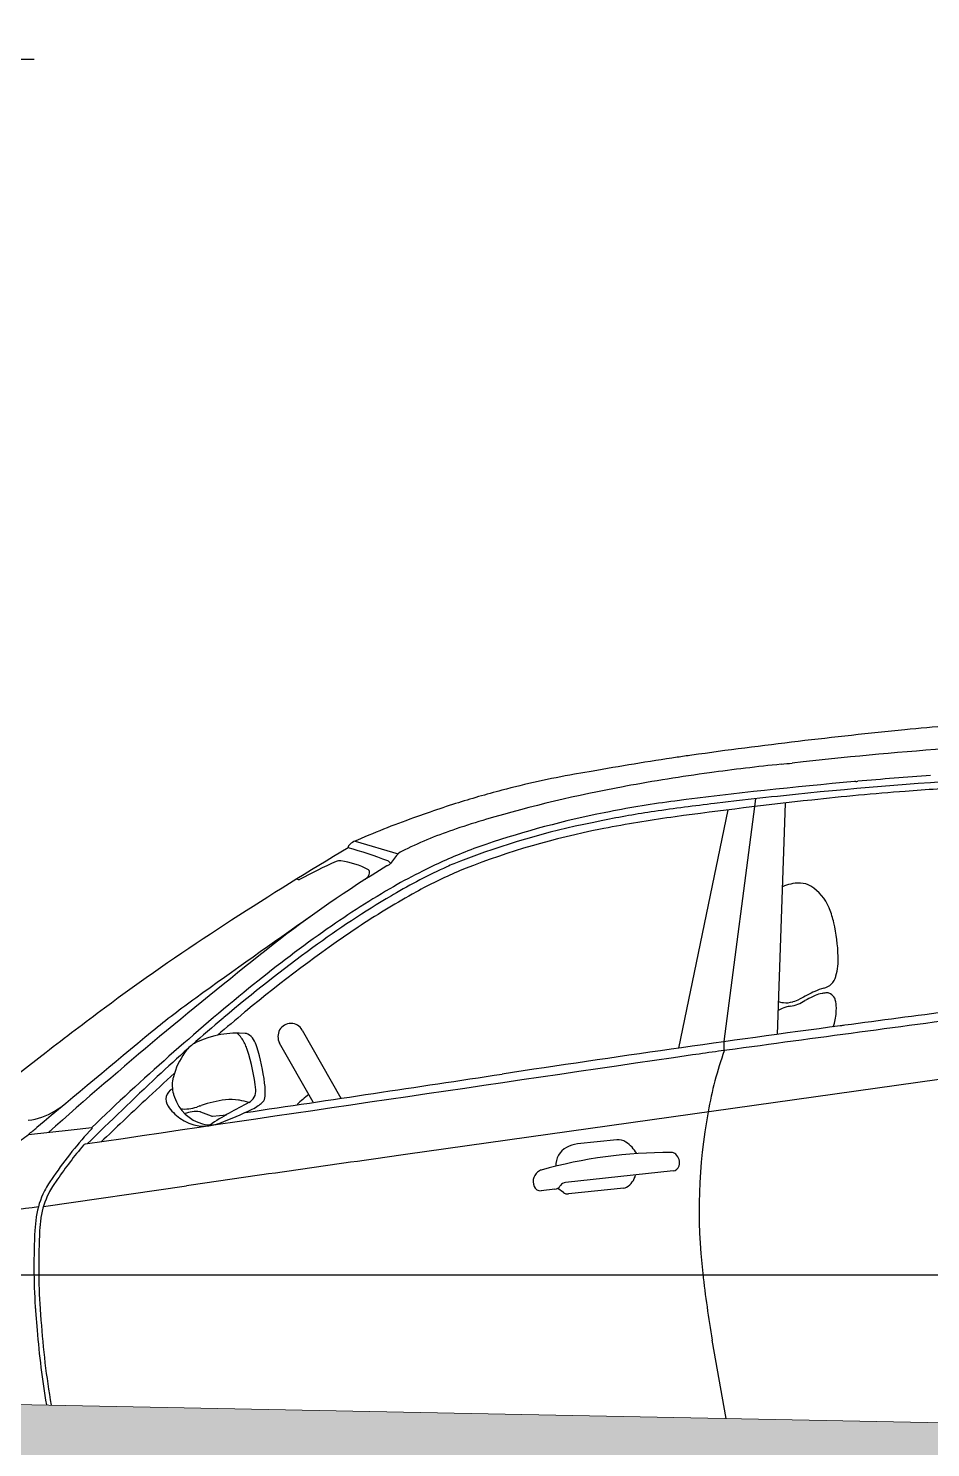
# Model space of a CAD drawing. Header units: metres. Extents: x -442 to 316, y -503 to 125.
# Drawn here: x 223.269 to 224.716, y -298.073 to -295.797 of the extents above; entities that cross this region are included whole.
import ezdxf

# ---------------------------------------------------------------- set-up
doc = ezdxf.new("R2010")
doc.units = ezdxf.units.M
for name, color, linetype in [('FIGURE_SAGOME', 252, 'Continuous'), ('SRAFA', 251, 'Continuous'), ('SRAFY', 3, 'Continuous'), ('ZDIVO', 1, 'Continuous')]:
    doc.layers.add(name, color=color, linetype=linetype)

msp = doc.modelspace()

# ---------------------------------------------------------------- hatches: boundary and pattern name
at = {"layer": 'SRAFA', "linetype": 'Continuous'}
msp.add_hatch(color=256, dxfattribs=at).paths.add_polyline_path([(190.501974, -295.796843), (190.501974, -299.283549), (231.965839, -299.283549), (231.965839, -298.296843), (229.141226, -298.296843), (229.141226, -298.096843), (227.899876, -298.096843), (220.899876, -297.956843), (219.0265, -297.854529), (201.729876, -296.522107), (192.315046, -295.796843)])

# ---------------------------------------------------------------- linework, layer by layer
at = {"layer": 'FIGURE_SAGOME', "linetype": 'Continuous'}
for p, q in [((224.171966, -296.988501), (224.144919, -296.993271)), ((224.512142, -296.973278), (224.49408, -296.97524)), ((224.22724, -297.012413), (224.223113, -297.013176)), ((224.596582, -297.004759), (224.594337, -297.004957)), ((224.404981, -297.035986), (224.369834, -297.0401)), ((224.385101, -297.421706), (224.435836, -297.032443)), ((224.483274, -297.039314), (224.470303, -297.410377)), ((223.91347, -297.05372), (223.88652, -297.063281)), ((224.200918, -297.053325), (224.192754, -297.054949)), ((224.390915, -297.050394), (224.311819, -297.432524)), ((223.955018, -297.080827), (223.949786, -297.082622)), ((224.190604, -297.067303), (224.173226, -297.070828)), ((224.191958, -297.080282), (224.18683, -297.081279)), ((224.253078, -297.069371), (224.246697, -297.070428)), ((223.782674, -297.107704), (223.78232, -297.108145)), ((223.792852, -297.100439), (223.862126, -297.120694)), ((223.781586, -297.110666), (223.781642, -297.11119)), ((223.859552, -297.123554), (223.849772, -297.136484)), ((223.814902, -297.154993), (223.815348, -297.153969)), ((223.847547, -297.138379), (223.844308, -297.140091)), ((223.849113, -297.135847), (223.849531, -297.136802)), ((223.895997, -297.151093), (223.895086, -297.151556)), ((223.854346, -297.186222), (223.851102, -297.188143)), ((223.886425, -297.184431), (223.884473, -297.185517)), ((224.554112, -297.209054), (224.553431, -297.207346)), ((223.594738, -297.227361), (223.572276, -297.241924)), ((223.741809, -297.24582), (223.740945, -297.246433)), ((224.564289, -297.317574), (224.564555, -297.316599)), ((224.479468, -297.359336), (224.480354, -297.35944)), ((224.495302, -297.358032), (224.496022, -297.357806)), ((224.542694, -297.344588), (224.542263, -297.344664)), ((223.617089, -297.373756), (223.615569, -297.375021)), ((224.471832, -297.371929), (224.471643, -297.372024)), ((224.564901, -297.375565), (224.565111, -297.371549)), ((223.582114, -297.383482), (223.580987, -297.384431)), ((223.708168, -297.403462), (223.769889, -297.51252)), ((223.607379, -297.41238), (223.603609, -297.408351)), ((223.725355, -297.519163), (223.671818, -297.424565)), ((224.385336, -297.436671), (224.385101, -297.421706)), ((223.296926, -297.439477), (223.128955, -297.568974)), ((223.502978, -297.473205), (223.500935, -297.480009)), ((224.7609, -297.478737), (223.873571, -297.603222)), ((223.502889, -297.510852), (223.502948, -297.511028)), ((223.607309, -297.516037), (223.60605, -297.51584)), ((223.644772, -297.518691), (223.644643, -297.51882)), ((223.648635, -297.509697), (223.648657, -297.509227)), ((223.310786, -297.53351), (223.3224, -297.526226)), ((223.492809, -297.525448), (223.492728, -297.52533)), ((223.543966, -297.525211), (223.539033, -297.526894)), ((223.544945, -297.534787), (223.562043, -297.541291)), ((223.564092, -297.541557), (223.586493, -297.539177)), ((223.637539, -297.524639), (223.638909, -297.523665)), ((223.268794, -297.570721), (223.337468, -297.563427)), ((223.337468, -297.563427), (223.370193, -297.559951)), ((223.370193, -297.559951), (223.370237, -297.559946)), ((224.212707, -297.579339), (224.149807, -297.58602)), ((224.303175, -297.629427), (224.130578, -297.64776)), ((223.292726, -297.686602), (223.522458, -297.6533)), ((223.309132, -297.638246), (223.301175, -297.649894)), ((223.315433, -297.642687), (223.307476, -297.654336)), ((224.122358, -297.652815), (224.121697, -297.653836)), ((224.113477, -297.658891), (224.091644, -297.66121)), ((224.127357, -297.66424), (224.11798, -297.657402)), ((224.224037, -297.656885), (224.135137, -297.666328)), ((223.281267, -297.703106), (223.281161, -297.703822)), ((223.288843, -297.704285), (223.288737, -297.705002)), ((223.280085, -297.853747), (223.282597, -297.884569)), ((223.287539, -297.851008), (223.288798, -297.8688)), ((224.388129, -298.026608), (224.366081, -297.90062))]:
    msp.add_line(p, q, dxfattribs=at)
for centre, radius, start, end in [((224.154717, -297.632242), 0.046482, 96.062991, 119.215902), ((224.215072, -297.601609), 0.022395, 55.958741, 96.062991), ((224.196564, -297.629006), 0.055458, 29.609375, 55.958741), ((224.297078, -298.36459), 0.764776, 89.786328, 105.598485), ((224.148474, -297.621079), 0.033693, 119.215902, 181.322005), ((224.299888, -297.611017), 0.011198, 47.666057, 89.786328), ((224.295013, -297.616369), 0.018438, 344.59714, 47.666057), ((224.098998, -297.646726), 0.020368, 119.771457, 201.416305), ((224.094445, -297.638767), 0.011198, 105.598485, 119.771457), ((224.301992, -297.618292), 0.011198, 276.062991, 344.59714), ((224.090461, -297.650075), 0.011198, 201.416305, 276.062991), ((224.112294, -297.647756), 0.011198, 276.062991, 327.113865), ((224.131761, -297.658895), 0.011198, 96.062991, 147.113865), ((224.222854, -297.64575), 0.011198, 276.062991, 300.321975), ((224.212955, -297.628824), 0.030806, 300.321975, 346.867429), ((224.133954, -297.655193), 0.011198, 233.899814, 276.062991)]:
    msp.add_arc(centre, radius, start, end, dxfattribs=at)
for centre, major_axis, ratio, start_param, end_param in [((225.524214, -305.550502), (-0.915767, 8.621749), 0.98522167, -0.00781021, 0.03247485), ((225.077277, -301.010331), (-0.433908, 4.085147), 0.98522167, -0.0428763, -0.00781021), ((225.155188, -302.63079), (-0.60497, 5.695662), 0.98522167, 0.04295608, 0.06770543), ((224.64666, -299.223212), (-0.24106, 2.269526), 0.98522167, 0.03247485, 0.04295608), ((225.27482, -303.995843), (-0.746097, 7.024347), 0.98522167, -0.03256779, 0.00239608), ((224.399576, -298.454639), (-0.156689, 1.475192), 0.98522167, 0.06770543, 0.14931817), ((224.759814, -299.93095), (-0.313378, 2.950384), 0.98522167, 0.02919611, 0.07579058), ((224.850328, -300.599426), (-0.384628, 3.621195), 0.98522167, -0.00311703, 0.02919611), ((224.149097, -293.798709), (-0.337484, 3.177337), 0.98522167, 3.13847562, 3.14398874), ((225.213703, -303.823747), (-0.723179, 6.808579), 0.98522167, -0.03362585, -0.0162162), ((224.633551, -299.262399), (-0.24151, 2.273767), 0.98522167, 0.07579058, 0.17585093), ((225.260574, -304.516011), (-0.796449, 7.4984), 0.98522167, -0.01761002, 0.02139949), ((225.195837, -303.765594), (-0.715683, 6.738), 0.98522167, -0.04736693, 0), ((224.415098, -294.958738), (-0.216954, 2.042574), 0.98522167, 3.12398263, 3.12537645), ((225.040796, -301.781591), (-0.504347, 4.748316), 0.98522167, -0.05153988, -0.02974171), ((224.287526, -298.130884), (-0.12053, 1.134763), 0.98522167, 0.19369278, 0.23171793), ((224.471057, -298.731161), (-0.186865, 1.759298), 0.98522167, 0.14931817, 0.19369278), ((224.508424, -298.620866), (-0.168742, 1.588668), 0.98522167, 0.02139949, 0.08920323), ((224.764383, -300.419692), (-0.359383, 3.383518), 0.98522167, 0.01055517, 0.03960969), ((225.555389, -306.398551), (-0.995005, 9.367758), 0.98522167, 0.00374109, 0.02757485), ((225.248416, -304.260608), (-0.768261, 7.233015), 0.98522167, 0, 0.01055517), ((225.02471, -301.57177), (-0.48212, 4.539053), 0.98522167, -0.02974171, 0.00374109), ((224.347943, -298.392036), (-0.148682, 1.399808), 0.98522167, 0.23171793, 0.30568486), ((224.495783, -298.59967), (-0.166285, 1.56554), 0.98522167, 0.08920323, 0.21594966), ((224.503866, -298.633689), (-0.168742, 1.588668), 0.98522167, 0.03960969, 0.09293275), ((224.548392, -298.871075), (-0.192848, 1.815621), 0.98522167, 0.02757485, 0.05749218), ((224.174179, -297.750663), (-0.074487, 0.701275), 0.98522167, 0.22140449, 0.34970032), ((224.318117, -298.161813), (-0.12053, 1.134763), 0.98522167, 0.17585093, 0.22140449), ((224.427457, -298.358005), (-0.138597, 1.30486), 0.98522167, 0.09051175, 0.26090255), ((224.428299, -298.339932), (-0.13538, 1.274572), 0.98522167, 0.08497478, 0.26418092), ((224.578925, -299.097345), (-0.216954, 2.042574), 0.98522167, 0.05749218, 0.08497478), ((223.78494, -297.11031), (-0.000362, 0.003404), 0.98522167, 0.78191643, 1.57079633), ((223.80014, -297.122134), (-0.002411, 0.022695), 0.98522167, 0.30568486, 0.78191643), ((224.217234, -297.755373), (-0.072318, 0.680858), 0.98522167, 0.21594966, 0.27664294), ((226.727161, -302.187033), (-0.621406, 5.850401), 0.98522167, 0.42556105, 0.46342369), ((223.768117, -297.145588), (-0.001446, 0.013617), 0.98522167, -0.24656028, 0.314715), ((223.750209, -297.27526), (-0.015285, 0.143901), 0.98522167, -0.57400792, -0.24656028), ((223.607948, -297.76833), (-0.071929, 0.6772), 0.98522167, -0.46897253, -0.36921114), ((223.842948, -297.138611), (-0.000723, 0.006809), 0.98522167, -1.25953762, -0.46897253), ((223.877408, -297.137483), (-0.002411, 0.022695), 0.98522167, 0.34970032, 0.80994688), ((224.307051, -297.981179), (-0.098014, 0.922777), 0.98522167, 0.27664294, 0.35884521), ((224.784185, -298.7359), (-0.19612, 1.846426), 0.98522167, 0.43229134, 0.55311649), ((224.242959, -298.219901), (-0.125682, 1.183266), 0.98522167, 0.314715, 0.37052807), ((223.8005, -297.148497), (-0.001687, 0.015887), 0.98522167, 3.59638799, 4.18932405), ((223.81284, -297.149297), (-0.000362, 0.003404), 0.98522167, 4.66738332, 5.70917739), ((223.805914, -297.149714), (-0.001105, 0.010407), 0.98522167, 4.18932405, 4.66738332), ((223.847441, -297.146164), (-0.000723, 0.006809), 0.98522167, 0.37538455, 0.43229134), ((223.844415, -297.132305), (-0.000723, 0.006809), 0.98522167, 3.5169772, 3.95153954), ((224.299473, -297.968178), (-0.096424, 0.907811), 0.98522167, 0.35884521, 0.41733639), ((224.298152, -297.955124), (-0.094003, 0.885018), 0.98522167, 0.31283008, 0.42321086), ((224.274498, -297.899677), (-0.086138, 0.810968), 0.98522167, 0.30393114, 0.3965807), ((224.123868, -297.558819), (-0.048212, 0.453905), 0.98522167, 0.26090255, 0.31283008), ((224.13303, -297.570162), (-0.048212, 0.453905), 0.98522167, 0.26418092, 0.30393114), ((223.702118, -297.15873), (-0.000362, 0.003404), 0.98522167, 2.18310134, 3.51212073), ((224.574088, -298.45041), (-0.15518, 1.460983), 0.98522167, 0.41733639, 0.50506827), ((224.506168, -297.236218), (-0.007232, 0.068086), 0.98522167, -0.10630201, 0.31390233), ((224.506174, -297.241556), (-0.007796, 0.073395), 0.98522167, -0.12534143, -0.10630201), ((224.506874, -297.201998), (-0.003616, 0.034043), 0.98522167, -0.64331297, -0.12534144), ((224.48811, -297.233997), (-0.007555, 0.071126), 0.98522167, -1.29318788, -0.64331297), ((224.647765, -298.568375), (-0.168742, 1.588668), 0.98522167, 0.42321086, 0.51878498), ((224.481794, -298.286422), (-0.132583, 1.24824), 0.98522167, 0.3965807, 0.47872854), ((234.166199, -312.532388), (-1.964243, 18.492929), 0.98522167, 0.49907324, 0.51135564), ((224.418632, -297.264329), (-0.015669, 0.147519), 0.98522167, -1.45100923, -1.29318788), ((225.395002, -300.127908), (-0.36159, 3.40429), 0.98522167, 0.46342369, 0.52880464), ((225.008717, -299.09334), (-0.234692, 2.209571), 0.98522167, 0.47872854, 0.58136853), ((224.284856, -297.295283), (-0.030386, 0.28608), 0.98522167, 4.64248009, 4.83217608), ((228.435049, -303.515493), (-0.833962, 7.851571), 0.98522167, 0.55311649, 0.61320649), ((225.033827, -299.117672), (-0.24106, 2.269526), 0.98522167, 0.50506827, 0.57094438), ((225.272079, -299.44618), (-0.282928, 2.663704), 0.98522167, 0.51878498, 0.58742722), ((224.467011, -297.288929), (-0.010848, 0.102129), 0.98522167, 4.3352858, 4.64248009), ((226.197619, -300.586591), (-0.439856, 4.141148), 0.98522167, 0.57094438, 0.65273181), ((224.560464, -297.402886), (-0.007232, 0.068086), 0.98522167, 0.12173711, 0.35056076), ((224.539237, -297.310467), (-0.002786, 0.02623), 0.98522167, 3.26332977, 4.3352858), ((224.319915, -298.46985), (-0.144636, 1.361716), 0.98522167, 0.51135564, 0.57653752), ((224.483501, -297.323068), (-0.003857, 0.036312), 0.98522167, 2.71310397, 2.92188133), ((224.48443, -297.322788), (-0.003898, 0.036698), 0.98522167, 2.92188133, 3.33783702), ((224.4807, -297.299987), (-0.006972, 0.065639), 0.98522167, 3.19577436, 3.58597572), ((224.475849, -297.292416), (-0.007232, 0.068086), 0.98522167, 3.33783702, 3.49994103), ((226.083512, -300.542957), (-0.376485, 3.544529), 0.98522167, 0.35056076, 0.35834838), ((224.539553, -297.397185), (-0.005062, 0.04766), 0.98522167, 0.36491566, 0.44438307), ((224.657795, -297.632401), (-0.032921, 0.309941), 0.98522167, 0.31825841, 0.36491566), ((224.550477, -297.39188), (-0.005062, 0.04766), 0.98522167, 0.06741124, 0.31825841), ((224.550467, -297.389272), (-0.004791, 0.045104), 0.98522167, -0.1047355, 0.06741124), ((224.550378, -297.355331), (-0.001205, 0.011348), 0.98522167, -0.6120528, -0.1047355), ((224.547868, -297.359934), (-0.001762, 0.016586), 0.98522167, -1.20414049, -0.6120528), ((224.552487, -297.357544), (-0.001205, 0.011348), 0.98522167, -1.43565027, -1.20414049), ((224.504358, -297.369473), (-0.00652, 0.061381), 0.98522167, 4.63806259, 4.84753504), ((227.876622, -303.544688), (-0.809294, 7.619328), 0.98522167, 0.52880464, 0.54433744), ((225.902592, -300.201012), (-0.385696, 3.631242), 0.98522167, 0.58136853, 0.59708236), ((241.427906, -423.344118), (-13.420045, 126.346863), 0.98522167, 0.02579521, 0.02922404), ((224.511763, -297.453397), (-0.0096, 0.09038), 0.98522167, 0.20477107, 0.35473783), ((224.498762, -297.412478), (-0.005062, 0.04766), 0.98522167, 0.0541817, 0.20477107), ((224.489289, -297.37126), (-0.008116, 0.076412), 0.98522167, 4.25087169, 4.55206065), ((224.520195, -297.368992), (-0.004821, 0.045391), 0.98522167, 4.55206065, 4.63806259), ((231.359816, -348.905296), (-5.48753, 51.663928), 0.98522167, 0.02207218, 0.02545442), ((225.280048, -299.458232), (-0.284451, 2.678041), 0.98522167, 0.58742722, 0.61202974), ((223.689993, -297.414014), (-0.002248, 0.02116), 0.98522167, -1.15614761, 1.98544505), ((229.030394, -330.856011), (-3.565318, 33.566706), 0.98522167, 0.02706681, 0.04354605), ((225.174345, -301.921199), (-0.48212, 4.539053), 0.98522168, 0.02545442, 0.02706681), ((239.888528, -317.897451), (-2.785739, 26.227136), 0.98522167, 0.57653752, 0.58575138), ((223.559308, -297.466022), (-0.005062, 0.04766), 0.98522167, 0.31475673, 0.78328398), ((223.604828, -297.568999), (-0.016971, 0.159778), 0.98522167, -0.18092642, 0.31475673), ((223.571548, -297.446884), (-0.005303, 0.04993), 0.98522167, -1.27283056, -0.91727791), ((223.615634, -297.420197), (-0.001205, 0.011348), 0.98522167, -0.59428627, -0.18092642), ((223.534347, -297.462964), (-0.009642, 0.090781), 0.98522167, -1.36184367, -1.27283056), ((223.609741, -297.431473), (-0.002555, 0.024058), 0.98522167, -1.1155996, -0.59428627), ((223.592225, -297.443436), (-0.004821, 0.045391), 0.98522167, -1.38212722, -1.10054609), ((306.16568, -862.320353), (-60.287408, 567.59311), 0.98522168, 0.0386157, 0.04036758), ((225.280048, -299.458232), (-0.284451, 2.678041), 0.98522167, 0.61514209, 0.64036497), ((223.607701, -297.505893), (-0.011734, 0.110472), 0.98522167, 0.78328398, 1.16782784), ((223.324313, -297.532058), (-0.033331, 0.313805), 0.98522167, -1.57042035, -1.36184367), ((223.289276, -297.536237), (-0.038771, 0.365019), 0.98522167, -1.54518304, -1.38212722), ((224.988894, -301.960777), (-0.48212, 4.539053), 0.98522167, 0.02922404, 0.0386157), ((224.962191, -297.648853), (-0.065704, 0.618587), 0.98522167, 1.11839186, 1.28176488), ((225.902592, -300.201012), (-0.385696, 3.631242), 0.98522167, 0.62253601, 0.64035781), ((227.850287, -302.278397), (-0.689597, 6.492411), 0.98522167, 0.64036497, 0.66445714), ((223.548128, -297.492235), (-0.005222, 0.049166), 0.98522167, 1.25794548, 1.74353389), ((223.522449, -297.486724), (-0.002411, 0.022695), 0.98522167, 1.16782784, 1.25794548), ((201.680033, -148.311849), (-15.931071, 149.987642), 0.98522167, 3.18233214, 3.18513871), ((223.536336, -297.503481), (-0.012053, 0.113476), 0.98522167, 4.55773819, 4.73800227), ((229.676258, -304.341685), (-0.980543, 9.231607), 0.98522167, 0.64035781, 0.65089449), ((223.507796, -297.51468), (-0.001971, 0.018559), 0.98522167, 0.34582097, 2.0764346), ((223.601564, -297.476806), (-0.011182, 0.105279), 0.98522167, 1.74353389, 1.79398581), ((223.565329, -297.489504), (-0.007069, 0.066555), 0.98522167, 1.79398581, 2.77057802), ((223.607255, -297.702292), (-0.019877, 0.187133), 0.98522167, 0.01461005, 0.22933832), ((223.594266, -297.594769), (-0.008437, 0.079433), 0.98522167, -0.25766365, 0.01461005), ((223.591953, -297.618894), (-0.010995, 0.103514), 0.98522167, -0.40925294, -0.25766365), ((223.613344, -297.501247), (-0.00217, 0.020426), 0.98522167, 3.49903386, 4.71276496), ((223.613029, -297.486256), (-0.004821, 0.045391), 0.98522167, 3.64727069, 3.81763965), ((223.635033, -297.509001), (-0.00146, 0.013742), 0.98522167, 3.81763965, 4.55773819), ((223.815563, -297.640403), (-0.017499, 0.164753), 0.98522167, 0.5297507, 0.67818599), ((223.257755, -297.446731), (-0.010771, 0.101411), 0.98522167, 3.14062483, 3.59011022), ((223.557302, -297.479865), (-0.008437, 0.079433), 0.98522167, 2.07271298, 2.41338957), ((223.519626, -297.468821), (-0.006472, 0.06093), 0.98522167, 2.91910074, 3.36142941), ((223.538215, -297.588768), (-0.005764, 0.054267), 0.98522167, -0.21234881, 0.24697064), ((223.543378, -297.53906), (-0.000482, 0.004539), 0.98522167, -0.46329005, -0.21234881), ((223.47168, -297.3089), (-0.024106, 0.226953), 0.98522167, 3.36142941, 3.37093097), ((223.929937, -298.142815), (-0.073532, 0.692284), 0.98522167, 0.3574412, 0.46272152), ((223.56361, -297.537018), (-0.000482, 0.004539), 0.98522167, 2.67830261, 3.14159265), ((223.343182, -296.92639), (-0.070638, 0.665045), 0.98522167, 3.39484758, 3.48088619), ((223.598718, -297.468526), (-0.007232, 0.068086), 0.98522167, 3.48088619, 3.64727069), ((225.211974, -297.696193), (-0.092925, 0.874873), 0.98522167, 1.28176488, 1.57816617), ((222.995021, -297.207749), (-0.048212, 0.453905), 0.98522167, 3.68858203, 3.72734404), ((223.846093, -298.016746), (-0.069979, 0.658838), 0.98522167, 0.708024, 0.85834779), ((223.37031, -297.560627), (-0.000072, 0.000681), 0.98522167, 3.84961665, 6.28318531), ((223.56032, -297.475666), (-0.008987, 0.08461), 0.98522167, 2.40522011, 2.40891531), ((223.550736, -297.489107), (-0.007232, 0.068086), 0.98522167, 2.41385432, 3.39269482), ((223.559864, -297.510032), (-0.004821, 0.045391), 0.98522167, 2.77057802, 3.39484758), ((222.995021, -297.207749), (-0.048212, 0.453905), 0.98522167, 3.62423755, 3.68858203), ((223.360424, -297.591195), (-0.000482, 0.004539), 0.98522167, 0.04036758, 0.75288264), ((223.846093, -298.016746), (-0.069158, 0.651107), 0.98522167, 0.75288264, 0.85834779), ((234.888009, -376.679544), (-8.432948, 79.394409), 0.98522167, 0.03306744, 0.03757614), ((223.381464, -297.706489), (-0.010464, 0.098512), 0.98522167, 0.85834779, 0.99530826), ((223.381464, -297.706489), (-0.009642, 0.090781), 0.98522167, 0.85834779, 0.99530826), ((223.41534, -297.723975), (-0.014532, 0.136819), 0.98522167, 0.99530826, 1.31424191), ((223.41534, -297.723975), (-0.013711, 0.129088), 0.98522167, 0.99530826, 1.31424191), ((224.425105, -306.52294), (-0.941006, 8.859371), 0.98522167, 0.02285078, 0.06113485), ((223.500014, -297.737887), (-0.023722, 0.223336), 0.98522167, 1.31424191, 1.40891983), ((223.500014, -297.737887), (-0.022901, 0.215605), 0.98522167, 1.31424191, 1.40891983), ((224.293859, -297.784334), (-0.108939, 1.025636), 0.98522167, 1.40891983, 1.52791118), ((224.293859, -297.784334), (-0.108118, 1.017905), 0.98522167, 1.40891983, 1.53120286), ((226.074818, -297.598013), (-0.186024, 1.751379), 0.98522167, 1.57816617, 1.63923026), ((223.616278, -297.826597), (-0.036159, 0.340429), 0.98522167, 1.52791118, 1.54593373), ((223.422129, -297.84163), (-0.014464, 0.136172), 0.98522168, 1.53120286, 1.53507548), ((224.666425, -297.772813), (-0.148045, 1.393814), 0.98522167, 1.53507548, 1.63293753), ((224.666425, -297.772813), (-0.148836, 1.401263), 0.98522167, 1.54593373, 1.6319367)]:
    msp.add_ellipse(centre, major_axis=major_axis, ratio=ratio, start_param=start_param, end_param=end_param, dxfattribs=at)
at = {"layer": 'SRAFY', "linetype": 'Continuous'}
for p, q in [((223.277713, -295.846843), (221.64446, -295.846843)), ((227.599876, -297.796843), (220.899876, -297.796843))]:
    msp.add_line(p, q, dxfattribs=at)
at = {"layer": 'ZDIVO', "linetype": 'Continuous', "lineweight": 0}
msp.add_line((220.899876, -297.956843), (225.393302, -298.046712), dxfattribs=at)

doc.saveas('drawing.dxf')
